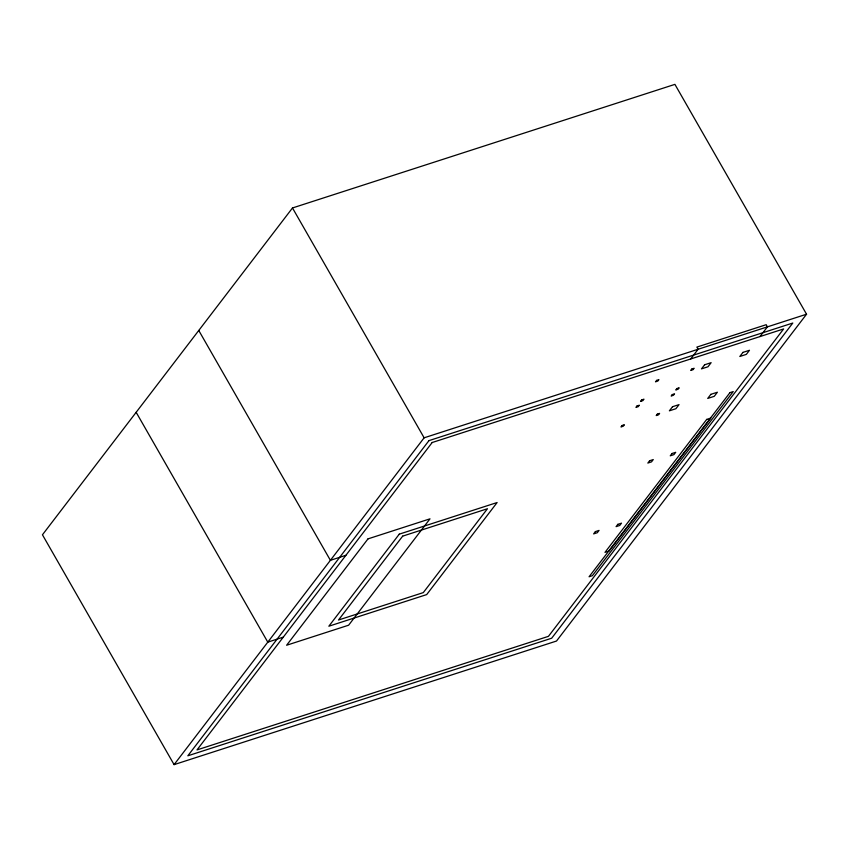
<?xml version="1.0" encoding="UTF-8"?>
<svg xmlns="http://www.w3.org/2000/svg" width="849" height="849" viewBox="0 0 849 849"><rect width="100%" height="100%" fill="white"/><g stroke="black" fill="none" stroke-linecap="round" stroke-linejoin="round"><path stroke-width="1.27" d="M292.491 207.963L42.45 534.785L174.087 764.631L556.509 641.037L806.55 314.215L674.913 84.369L292.491 207.963L424.129 437.808L174.087 764.631M690.661 358.978L698.101 349.257L696.859 347.103L766.18 324.7L767.411 326.865L759.982 336.575M424.129 437.808L806.55 314.215M345.893 555.31L330.399 560.319L198.762 330.463M283.29 637.132L267.796 642.141L136.158 412.296M428.957 440.631L187.841 755.801L551.68 638.215L792.796 323.044L428.957 440.631M432.183 442.52L197.01 749.911L548.454 636.336L783.627 328.934L432.183 442.52M368.01 538.871L286.622 645.24L348.621 625.204L429.997 518.835L368.01 538.871M399.274 534.148L328.85 626.212L426.686 594.587L497.121 502.534L399.274 534.148M402.67 536.133L338.507 620.014L423.301 592.602L487.464 508.731L402.67 536.133M622.084 425.508L620.99 426.941L623.293 426.198L624.386 424.765L622.084 425.508M637.037 405.971L635.943 407.403L638.236 406.66L639.329 405.228L637.037 405.971M641.653 399.932L640.56 401.365L642.863 400.622L643.956 399.189L641.653 399.932M656.606 380.394L655.513 381.817L657.805 381.074L658.898 379.652L656.606 380.394M657.317 414.121L656.224 415.554L658.506 414.821L659.599 413.389L657.317 414.121M672.27 394.583L671.177 396.016L673.448 395.284L674.541 393.851L672.27 394.583M676.886 388.545L675.793 389.978L678.075 389.235L679.168 387.813L676.886 388.545M691.839 369.007L690.746 370.44L693.017 369.697L694.111 368.275L691.839 369.007M672.514 406.724L669.383 410.82L675.91 408.709L679.041 404.623L672.514 406.724M704.606 364.783L701.476 368.869L708.002 366.768L711.133 362.672L704.606 364.783M595.404 531.591L593.642 533.894L597.303 532.705L599.065 530.413L595.404 531.591M649.602 460.752L647.829 463.066L651.501 461.877L653.263 459.564L649.602 460.752M710.857 394.339L707.726 398.436L714.253 396.324L717.384 392.227L710.857 394.339M742.949 352.388L739.819 356.484L746.345 354.373L749.476 350.276L742.949 352.388M617.828 524.342L616.077 526.645L619.738 525.457L621.5 523.164L617.828 524.342M672.026 453.504L670.264 455.817L673.926 454.629L675.698 452.315L672.026 453.504M706.718 419.395L604.987 552.37L609.062 551.054L710.804 418.069L706.718 419.395M729.96 392.631L589.079 576.768L592.358 575.707L733.228 391.569L729.96 392.631"/></g></svg>
